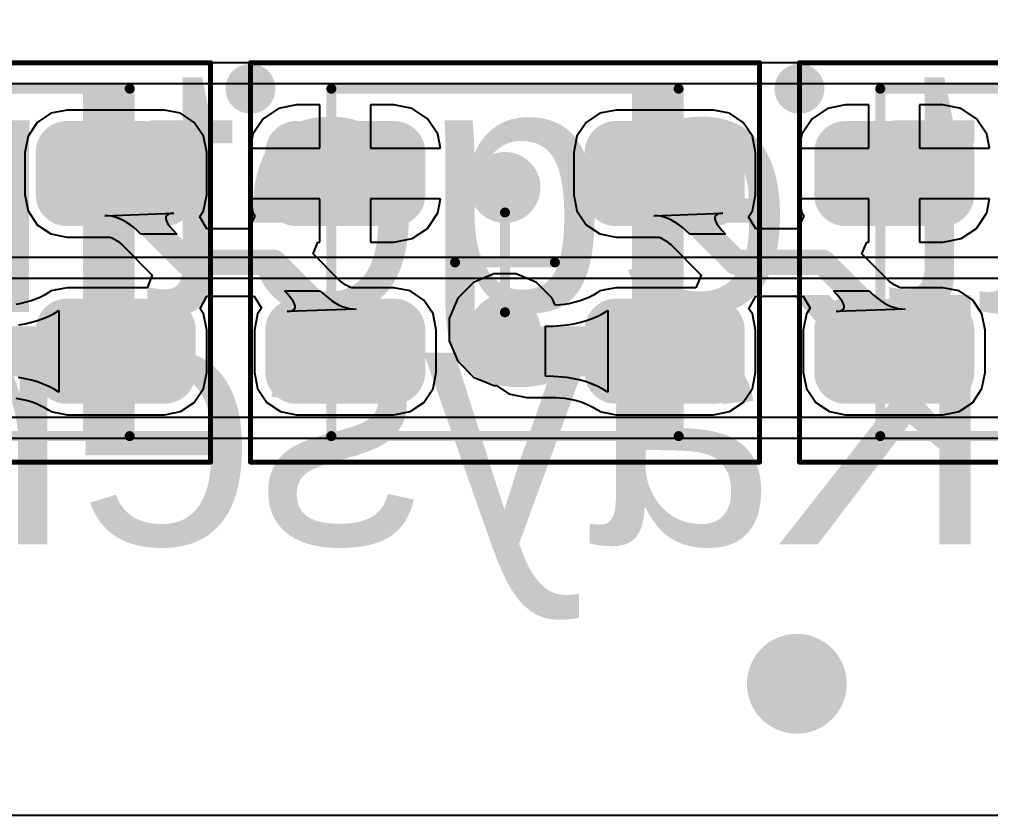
# Model space of a CAD drawing. Header units: millimetres. Extents: x 0 to 168, y 0 to 109.
# Drawn here: x 131.78 to 141.51, y 35.13 to 43.1 of the extents above; entities that cross this region are included whole.
import ezdxf

# ---------------------------------------------------------------- set-up
doc = ezdxf.new("R2010")
doc.units = ezdxf.units.MM
for name, color, linetype in [('BottomLayer', 5, 'Continuous'), ('BottomOverlay', 54, 'Continuous'), ('Mechanical13', 56, 'Continuous'), ('Mechanical15', 56, 'Continuous'), ('MultiLayer', 9, 'Continuous'), ('TopLayer', 1, 'Continuous'), ('TopOverlay', 2, 'Continuous'), ('TopPaste', 8, 'Continuous'), ('TopSolder', 216, 'Continuous'), ('ViaHoleLayer', 16, 'Continuous')]:
    doc.layers.add(name, color=color, linetype=linetype)
doc.styles.add('Comic Sans MS', font='comic.ttf', dxfattribs={"height": 0.2})

# ---------------------------------------------------------------- blocks, each defined once
blk = doc.blocks.new('WS2812B_M____113')
at = {"layer": 'Mechanical13'}
blk.add_hatch(color=56, dxfattribs=at).paths.add_polyline_path([(-1.74, -1.74), (-1.2719, -1.74), (-1.2719, 1.74), (-1.74, 1.74)])
at = {"layer": 'TopLayer'}
h = blk.add_hatch(color=1, dxfattribs=at)
edge = h.paths.add_edge_path()
edge.add_arc((-2.0875, 0.6776), 0.2125, 180, 270)
edge.add_line((-2.0875, 0.4651), (-1.1125, 0.4651))
edge.add_arc((-1.1125, 0.6776), 0.2125, 270, 360)
edge.add_line((-0.9, 0.6776), (-0.9, 1.1026))
edge.add_arc((-1.1125, 1.1026), 0.2125, 0, 90)
edge.add_line((-1.1125, 1.3151), (-2.0875, 1.3151))
edge.add_arc((-2.0875, 1.1026), 0.2125, 90, 180)
edge.add_line((-2.3, 1.1026), (-2.3, 0.6776))
h = blk.add_hatch(color=1, dxfattribs=at)
edge = h.paths.add_edge_path()
edge.add_arc((1.1125, 0.6775), 0.2125, 180, 270)
edge.add_line((1.1125, 0.465), (2.0875, 0.465))
edge.add_arc((2.0875, 0.6775), 0.2125, 270, 360)
edge.add_line((2.3, 0.6775), (2.3, 1.1025))
edge.add_arc((2.0875, 1.1025), 0.2125, 0, 90)
edge.add_line((2.0875, 1.315), (1.1125, 1.315))
edge.add_arc((1.1125, 1.1025), 0.2125, 90, 180)
edge.add_line((0.9, 1.1025), (0.9, 0.6775))
h = blk.add_hatch(color=1, dxfattribs=at)
edge = h.paths.add_edge_path()
edge.add_arc((-2.0875, -1.1025), 0.2125, 180, 270)
edge.add_line((-2.0875, -1.315), (-1.1125, -1.315))
edge.add_arc((-1.1125, -1.1025), 0.2125, 270, 360)
edge.add_line((-0.9, -1.1025), (-0.9, -0.6775))
edge.add_arc((-1.1125, -0.6775), 0.2125, 0, 90)
edge.add_line((-1.1125, -0.465), (-2.0875, -0.465))
edge.add_arc((-2.0875, -0.6775), 0.2125, 90, 180)
edge.add_line((-2.3, -0.6775), (-2.3, -1.1025))
h = blk.add_hatch(color=1, dxfattribs=at)
edge = h.paths.add_edge_path()
edge.add_arc((1.1125, -1.1025), 0.2125, 180, 270)
edge.add_line((1.1125, -1.315), (2.0875, -1.315))
edge.add_arc((2.0875, -1.1025), 0.2125, 270, 360)
edge.add_line((2.3, -1.1025), (2.3, -0.6775))
edge.add_arc((2.0875, -0.6775), 0.2125, 0, 90)
edge.add_line((2.0875, -0.465), (1.1125, -0.465))
edge.add_arc((1.1125, -0.6775), 0.2125, 90, 180)
edge.add_line((0.9, -0.6775), (0.9, -1.1025))
at = {"layer": 'TopPaste'}
h = blk.add_hatch(color=8, dxfattribs=at)
edge = h.paths.add_edge_path()
edge.add_arc((-2.0875, 0.6776), 0.2125, 180, 270)
edge.add_line((-2.0875, 0.4651), (-1.1125, 0.4651))
edge.add_arc((-1.1125, 0.6776), 0.2125, 270, 360)
edge.add_line((-0.9, 0.6776), (-0.9, 1.1026))
edge.add_arc((-1.1125, 1.1026), 0.2125, 0, 90)
edge.add_line((-1.1125, 1.3151), (-2.0875, 1.3151))
edge.add_arc((-2.0875, 1.1026), 0.2125, 90, 180)
edge.add_line((-2.3, 1.1026), (-2.3, 0.6776))
h = blk.add_hatch(color=8, dxfattribs=at)
edge = h.paths.add_edge_path()
edge.add_arc((1.1125, 0.6775), 0.2125, 180, 270)
edge.add_line((1.1125, 0.465), (2.0875, 0.465))
edge.add_arc((2.0875, 0.6775), 0.2125, 270, 360)
edge.add_line((2.3, 0.6775), (2.3, 1.1025))
edge.add_arc((2.0875, 1.1025), 0.2125, 0, 90)
edge.add_line((2.0875, 1.315), (1.1125, 1.315))
edge.add_arc((1.1125, 1.1025), 0.2125, 90, 180)
edge.add_line((0.9, 1.1025), (0.9, 0.6775))
h = blk.add_hatch(color=8, dxfattribs=at)
edge = h.paths.add_edge_path()
edge.add_arc((-2.0875, -1.1025), 0.2125, 180, 270)
edge.add_line((-2.0875, -1.315), (-1.1125, -1.315))
edge.add_arc((-1.1125, -1.1025), 0.2125, 270, 360)
edge.add_line((-0.9, -1.1025), (-0.9, -0.6775))
edge.add_arc((-1.1125, -0.6775), 0.2125, 0, 90)
edge.add_line((-1.1125, -0.465), (-2.0875, -0.465))
edge.add_arc((-2.0875, -0.6775), 0.2125, 90, 180)
edge.add_line((-2.3, -0.6775), (-2.3, -1.1025))
h = blk.add_hatch(color=8, dxfattribs=at)
edge = h.paths.add_edge_path()
edge.add_arc((1.1125, -1.1025), 0.2125, 180, 270)
edge.add_line((1.1125, -1.315), (2.0875, -1.315))
edge.add_arc((2.0875, -1.1025), 0.2125, 270, 360)
edge.add_line((2.3, -1.1025), (2.3, -0.6775))
edge.add_arc((2.0875, -0.6775), 0.2125, 0, 90)
edge.add_line((2.0875, -0.465), (1.1125, -0.465))
edge.add_arc((1.1125, -0.6775), 0.2125, 90, 180)
edge.add_line((0.9, -0.6775), (0.9, -1.1025))
at = {"layer": 'TopSolder'}
h = blk.add_hatch(color=216, dxfattribs=at)
edge = h.paths.add_edge_path()
edge.add_arc((-2.0875, 0.6776), 0.3141, 180, 270)
edge.add_line((-2.0875, 0.3635), (-1.1125, 0.3635))
edge.add_arc((-1.1125, 0.6776), 0.3141, 270, 360)
edge.add_line((-0.7984, 0.6776), (-0.7984, 1.1026))
edge.add_arc((-1.1125, 1.1026), 0.3141, 0, 90)
edge.add_line((-1.1125, 1.4167), (-2.0875, 1.4167))
edge.add_arc((-2.0875, 1.1026), 0.3141, 90, 180)
edge.add_line((-2.4016, 1.1026), (-2.4016, 0.6776))
h = blk.add_hatch(color=216, dxfattribs=at)
edge = h.paths.add_edge_path()
edge.add_arc((1.1125, 0.6775), 0.3141, 180, 270)
edge.add_line((1.1125, 0.3634), (2.0875, 0.3634))
edge.add_arc((2.0875, 0.6775), 0.3141, 270, 360)
edge.add_line((2.4016, 0.6775), (2.4016, 1.1025))
edge.add_arc((2.0875, 1.1025), 0.3141, 0, 90)
edge.add_line((2.0875, 1.4166), (1.1125, 1.4166))
edge.add_arc((1.1125, 1.1025), 0.3141, 90, 180)
edge.add_line((0.7984, 1.1025), (0.7984, 0.6775))
h = blk.add_hatch(color=216, dxfattribs=at)
edge = h.paths.add_edge_path()
edge.add_arc((-2.0875, -1.1025), 0.3141, 180, 270)
edge.add_line((-2.0875, -1.4166), (-1.1125, -1.4166))
edge.add_arc((-1.1125, -1.1025), 0.3141, 270, 360)
edge.add_line((-0.7984, -1.1025), (-0.7984, -0.6775))
edge.add_arc((-1.1125, -0.6775), 0.3141, 0, 90)
edge.add_line((-1.1125, -0.3634), (-2.0875, -0.3634))
edge.add_arc((-2.0875, -0.6775), 0.3141, 90, 180)
edge.add_line((-2.4016, -0.6775), (-2.4016, -1.1025))
h = blk.add_hatch(color=216, dxfattribs=at)
edge = h.paths.add_edge_path()
edge.add_arc((1.1125, -1.1025), 0.3141, 180, 270)
edge.add_line((1.1125, -1.4166), (2.0875, -1.4166))
edge.add_arc((2.0875, -1.1025), 0.3141, 270, 360)
edge.add_line((2.4016, -1.1025), (2.4016, -0.6775))
edge.add_arc((2.0875, -0.6775), 0.3141, 0, 90)
edge.add_line((2.0875, -0.3634), (1.1125, -0.3634))
edge.add_arc((1.1125, -0.6775), 0.3141, 90, 180)
edge.add_line((0.7984, -0.6775), (0.7984, -1.1025))
at = {"layer": 'Mechanical13', "const_width": 0.1}
for points in [[(-1.74, 1.74), (-1.74, -1.74)], [(1.74, 1.74), (-1.74, 1.74)], [(1.74, 1.74), (1.74, -1.74)], [(1.74, -1.74), (-1.74, -1.74)]]:
    blk.add_lwpolyline(points, dxfattribs=at)
at = {"layer": 'Mechanical13', "const_width": 0.05}
for points in [[(-1.765, 1.74, 1), (-1.715, 1.74, 1)], [(-1.765, 1.74, 1), (-1.715, 1.74, 1)], [(1.715, 1.74, 1), (1.765, 1.74, 1)], [(1.715, 1.74, 1), (1.765, 1.74, 1)], [(-1.765, -1.74, 1), (-1.715, -1.74, 1)], [(-1.765, -1.74, 1), (-1.715, -1.74, 1)], [(1.715, -1.74, 1), (1.765, -1.74, 1)], [(1.715, -1.74, 1), (1.765, -1.74, 1)]]:
    blk.add_lwpolyline(points, format="xyb", close=True, dxfattribs=at)
at = {"layer": 'Mechanical15'}
for points, const_width in [([(-2.55, 2), (-2.55, -2)], 0.05), ([(2.55, 2), (-2.55, 2)], 0.05), ([(2.55, 2), (2.55, -2)], 0.05), ([(0, 0.5), (0, -0.5)], 0.1), ([(0.5, 0), (-0.5, 0)], 0.1), ([(2.55, -2), (-2.55, -2)], 0.05)]:
    blk.add_lwpolyline(points, dxfattribs=dict(at, const_width=const_width))
for points, const_width in [([(-2.5625, 2, 1), (-2.5375, 2, 1)], 0.025), ([(-2.5625, 2, 1), (-2.5375, 2, 1)], 0.025), ([(2.5375, 2, 1), (2.5625, 2, 1)], 0.025), ([(2.5375, 2, 1), (2.5625, 2, 1)], 0.025), ([(-0.025, 0.5, 1), (0.025, 0.5, 1)], 0.05), ([(-0.525, 0, 1), (-0.475, 0, 1)], 0.05), ([(0.475, 0, 1), (0.525, 0, 1)], 0.05), ([(-0.025, -0.5, 1), (0.025, -0.5, 1)], 0.05), ([(-2.5625, -2, 1), (-2.5375, -2, 1)], 0.025), ([(-2.5625, -2, 1), (-2.5375, -2, 1)], 0.025), ([(2.5375, -2, 1), (2.5625, -2, 1)], 0.025), ([(2.5375, -2, 1), (2.5625, -2, 1)], 0.025)]:
    blk.add_lwpolyline(points, format="xyb", close=True, dxfattribs=dict(at, const_width=const_width))
at = {"layer": 'TopOverlay'}
for points, const_width in [([(2.675, -1.74, 1), (2.425, -1.74, 1)], 0.25), ([(2.3625, -1.74, 1), (2.4875, -1.74, 1)], 0.125), ([(2.6125, -1.74, 1), (2.7375, -1.74, 1)], 0.125)]:
    blk.add_lwpolyline(points, format="xyb", close=True, dxfattribs=dict(at, const_width=const_width))
blk = doc.blocks.new('WS2812B_M____119')
at = {"layer": 'Mechanical13'}
blk.add_hatch(color=56, dxfattribs=at).paths.add_polyline_path([(-1.74, -1.74), (-1.2719, -1.74), (-1.2719, 1.74), (-1.74, 1.74)])
at = {"layer": 'TopLayer'}
h = blk.add_hatch(color=1, dxfattribs=at)
edge = h.paths.add_edge_path()
edge.add_arc((-2.0875, 0.6776), 0.2125, 180, 270)
edge.add_line((-2.0875, 0.4651), (-1.1125, 0.4651))
edge.add_arc((-1.1125, 0.6776), 0.2125, 270, 360)
edge.add_line((-0.9, 0.6776), (-0.9, 1.1026))
edge.add_arc((-1.1125, 1.1026), 0.2125, 0, 90)
edge.add_line((-1.1125, 1.3151), (-2.0875, 1.3151))
edge.add_arc((-2.0875, 1.1026), 0.2125, 90, 180)
edge.add_line((-2.3, 1.1026), (-2.3, 0.6776))
h = blk.add_hatch(color=1, dxfattribs=at)
edge = h.paths.add_edge_path()
edge.add_arc((1.1125, 0.6775), 0.2125, 180, 270)
edge.add_line((1.1125, 0.465), (2.0875, 0.465))
edge.add_arc((2.0875, 0.6775), 0.2125, 270, 360)
edge.add_line((2.3, 0.6775), (2.3, 1.1025))
edge.add_arc((2.0875, 1.1025), 0.2125, 0, 90)
edge.add_line((2.0875, 1.315), (1.1125, 1.315))
edge.add_arc((1.1125, 1.1025), 0.2125, 90, 180)
edge.add_line((0.9, 1.1025), (0.9, 0.6775))
h = blk.add_hatch(color=1, dxfattribs=at)
edge = h.paths.add_edge_path()
edge.add_arc((-2.0875, -1.1025), 0.2125, 180, 270)
edge.add_line((-2.0875, -1.315), (-1.1125, -1.315))
edge.add_arc((-1.1125, -1.1025), 0.2125, 270, 360)
edge.add_line((-0.9, -1.1025), (-0.9, -0.6775))
edge.add_arc((-1.1125, -0.6775), 0.2125, 0, 90)
edge.add_line((-1.1125, -0.465), (-2.0875, -0.465))
edge.add_arc((-2.0875, -0.6775), 0.2125, 90, 180)
edge.add_line((-2.3, -0.6775), (-2.3, -1.1025))
h = blk.add_hatch(color=1, dxfattribs=at)
edge = h.paths.add_edge_path()
edge.add_arc((1.1125, -1.1025), 0.2125, 180, 270)
edge.add_line((1.1125, -1.315), (2.0875, -1.315))
edge.add_arc((2.0875, -1.1025), 0.2125, 270, 360)
edge.add_line((2.3, -1.1025), (2.3, -0.6775))
edge.add_arc((2.0875, -0.6775), 0.2125, 0, 90)
edge.add_line((2.0875, -0.465), (1.1125, -0.465))
edge.add_arc((1.1125, -0.6775), 0.2125, 90, 180)
edge.add_line((0.9, -0.6775), (0.9, -1.1025))
at = {"layer": 'TopPaste'}
h = blk.add_hatch(color=8, dxfattribs=at)
edge = h.paths.add_edge_path()
edge.add_arc((-2.0875, 0.6776), 0.2125, 180, 270)
edge.add_line((-2.0875, 0.4651), (-1.1125, 0.4651))
edge.add_arc((-1.1125, 0.6776), 0.2125, 270, 360)
edge.add_line((-0.9, 0.6776), (-0.9, 1.1026))
edge.add_arc((-1.1125, 1.1026), 0.2125, 0, 90)
edge.add_line((-1.1125, 1.3151), (-2.0875, 1.3151))
edge.add_arc((-2.0875, 1.1026), 0.2125, 90, 180)
edge.add_line((-2.3, 1.1026), (-2.3, 0.6776))
h = blk.add_hatch(color=8, dxfattribs=at)
edge = h.paths.add_edge_path()
edge.add_arc((1.1125, 0.6775), 0.2125, 180, 270)
edge.add_line((1.1125, 0.465), (2.0875, 0.465))
edge.add_arc((2.0875, 0.6775), 0.2125, 270, 360)
edge.add_line((2.3, 0.6775), (2.3, 1.1025))
edge.add_arc((2.0875, 1.1025), 0.2125, 0, 90)
edge.add_line((2.0875, 1.315), (1.1125, 1.315))
edge.add_arc((1.1125, 1.1025), 0.2125, 90, 180)
edge.add_line((0.9, 1.1025), (0.9, 0.6775))
h = blk.add_hatch(color=8, dxfattribs=at)
edge = h.paths.add_edge_path()
edge.add_arc((-2.0875, -1.1025), 0.2125, 180, 270)
edge.add_line((-2.0875, -1.315), (-1.1125, -1.315))
edge.add_arc((-1.1125, -1.1025), 0.2125, 270, 360)
edge.add_line((-0.9, -1.1025), (-0.9, -0.6775))
edge.add_arc((-1.1125, -0.6775), 0.2125, 0, 90)
edge.add_line((-1.1125, -0.465), (-2.0875, -0.465))
edge.add_arc((-2.0875, -0.6775), 0.2125, 90, 180)
edge.add_line((-2.3, -0.6775), (-2.3, -1.1025))
h = blk.add_hatch(color=8, dxfattribs=at)
edge = h.paths.add_edge_path()
edge.add_arc((1.1125, -1.1025), 0.2125, 180, 270)
edge.add_line((1.1125, -1.315), (2.0875, -1.315))
edge.add_arc((2.0875, -1.1025), 0.2125, 270, 360)
edge.add_line((2.3, -1.1025), (2.3, -0.6775))
edge.add_arc((2.0875, -0.6775), 0.2125, 0, 90)
edge.add_line((2.0875, -0.465), (1.1125, -0.465))
edge.add_arc((1.1125, -0.6775), 0.2125, 90, 180)
edge.add_line((0.9, -0.6775), (0.9, -1.1025))
at = {"layer": 'TopSolder'}
h = blk.add_hatch(color=216, dxfattribs=at)
edge = h.paths.add_edge_path()
edge.add_arc((-2.0875, 0.6776), 0.3141, 180, 270)
edge.add_line((-2.0875, 0.3635), (-1.1125, 0.3635))
edge.add_arc((-1.1125, 0.6776), 0.3141, 270, 360)
edge.add_line((-0.7984, 0.6776), (-0.7984, 1.1026))
edge.add_arc((-1.1125, 1.1026), 0.3141, 0, 90)
edge.add_line((-1.1125, 1.4167), (-2.0875, 1.4167))
edge.add_arc((-2.0875, 1.1026), 0.3141, 90, 180)
edge.add_line((-2.4016, 1.1026), (-2.4016, 0.6776))
h = blk.add_hatch(color=216, dxfattribs=at)
edge = h.paths.add_edge_path()
edge.add_arc((1.1125, 0.6775), 0.3141, 180, 270)
edge.add_line((1.1125, 0.3634), (2.0875, 0.3634))
edge.add_arc((2.0875, 0.6775), 0.3141, 270, 360)
edge.add_line((2.4016, 0.6775), (2.4016, 1.1025))
edge.add_arc((2.0875, 1.1025), 0.3141, 0, 90)
edge.add_line((2.0875, 1.4166), (1.1125, 1.4166))
edge.add_arc((1.1125, 1.1025), 0.3141, 90, 180)
edge.add_line((0.7984, 1.1025), (0.7984, 0.6775))
h = blk.add_hatch(color=216, dxfattribs=at)
edge = h.paths.add_edge_path()
edge.add_arc((-2.0875, -1.1025), 0.3141, 180, 270)
edge.add_line((-2.0875, -1.4166), (-1.1125, -1.4166))
edge.add_arc((-1.1125, -1.1025), 0.3141, 270, 360)
edge.add_line((-0.7984, -1.1025), (-0.7984, -0.6775))
edge.add_arc((-1.1125, -0.6775), 0.3141, 0, 90)
edge.add_line((-1.1125, -0.3634), (-2.0875, -0.3634))
edge.add_arc((-2.0875, -0.6775), 0.3141, 90, 180)
edge.add_line((-2.4016, -0.6775), (-2.4016, -1.1025))
h = blk.add_hatch(color=216, dxfattribs=at)
edge = h.paths.add_edge_path()
edge.add_arc((1.1125, -1.1025), 0.3141, 180, 270)
edge.add_line((1.1125, -1.4166), (2.0875, -1.4166))
edge.add_arc((2.0875, -1.1025), 0.3141, 270, 360)
edge.add_line((2.4016, -1.1025), (2.4016, -0.6775))
edge.add_arc((2.0875, -0.6775), 0.3141, 0, 90)
edge.add_line((2.0875, -0.3634), (1.1125, -0.3634))
edge.add_arc((1.1125, -0.6775), 0.3141, 90, 180)
edge.add_line((0.7984, -0.6775), (0.7984, -1.1025))
at = {"layer": 'Mechanical13', "const_width": 0.1}
for points in [[(-1.74, 1.74), (-1.74, -1.74)], [(1.74, 1.74), (-1.74, 1.74)], [(1.74, 1.74), (1.74, -1.74)], [(1.74, -1.74), (-1.74, -1.74)]]:
    blk.add_lwpolyline(points, dxfattribs=at)
at = {"layer": 'Mechanical13', "const_width": 0.05}
for points in [[(-1.765, 1.74, 1), (-1.715, 1.74, 1)], [(-1.765, 1.74, 1), (-1.715, 1.74, 1)], [(1.715, 1.74, 1), (1.765, 1.74, 1)], [(1.715, 1.74, 1), (1.765, 1.74, 1)], [(-1.765, -1.74, 1), (-1.715, -1.74, 1)], [(-1.765, -1.74, 1), (-1.715, -1.74, 1)], [(1.715, -1.74, 1), (1.765, -1.74, 1)], [(1.715, -1.74, 1), (1.765, -1.74, 1)]]:
    blk.add_lwpolyline(points, format="xyb", close=True, dxfattribs=at)
at = {"layer": 'Mechanical15'}
for points, const_width in [([(-2.55, 2), (-2.55, -2)], 0.05), ([(2.55, 2), (-2.55, 2)], 0.05), ([(2.55, 2), (2.55, -2)], 0.05), ([(0, 0.5), (0, -0.5)], 0.1), ([(0.5, 0), (-0.5, 0)], 0.1), ([(2.55, -2), (-2.55, -2)], 0.05)]:
    blk.add_lwpolyline(points, dxfattribs=dict(at, const_width=const_width))
for points, const_width in [([(-2.5625, 2, 1), (-2.5375, 2, 1)], 0.025), ([(-2.5625, 2, 1), (-2.5375, 2, 1)], 0.025), ([(2.5375, 2, 1), (2.5625, 2, 1)], 0.025), ([(2.5375, 2, 1), (2.5625, 2, 1)], 0.025), ([(-0.025, 0.5, 1), (0.025, 0.5, 1)], 0.05), ([(-0.525, 0, 1), (-0.475, 0, 1)], 0.05), ([(0.475, 0, 1), (0.525, 0, 1)], 0.05), ([(-0.025, -0.5, 1), (0.025, -0.5, 1)], 0.05), ([(-2.5625, -2, 1), (-2.5375, -2, 1)], 0.025), ([(-2.5625, -2, 1), (-2.5375, -2, 1)], 0.025), ([(2.5375, -2, 1), (2.5625, -2, 1)], 0.025), ([(2.5375, -2, 1), (2.5625, -2, 1)], 0.025)]:
    blk.add_lwpolyline(points, format="xyb", close=True, dxfattribs=dict(at, const_width=const_width))
at = {"layer": 'TopOverlay'}
for points, const_width in [([(2.675, -1.74, 1), (2.425, -1.74, 1)], 0.25), ([(2.3625, -1.74, 1), (2.4875, -1.74, 1)], 0.125), ([(2.6125, -1.74, 1), (2.7375, -1.74, 1)], 0.125)]:
    blk.add_lwpolyline(points, format="xyb", close=True, dxfattribs=dict(at, const_width=const_width))
blk = doc.blocks.new('WS2812B_M____125')
at = {"layer": 'Mechanical13'}
blk.add_hatch(color=56, dxfattribs=at).paths.add_polyline_path([(-1.74, -1.74), (-1.2719, -1.74), (-1.2719, 1.74), (-1.74, 1.74)])
at = {"layer": 'TopLayer'}
h = blk.add_hatch(color=1, dxfattribs=at)
edge = h.paths.add_edge_path()
edge.add_arc((-2.0875, 0.6776), 0.2125, 180, 270)
edge.add_line((-2.0875, 0.4651), (-1.1125, 0.4651))
edge.add_arc((-1.1125, 0.6776), 0.2125, 270, 360)
edge.add_line((-0.9, 0.6776), (-0.9, 1.1026))
edge.add_arc((-1.1125, 1.1026), 0.2125, 0, 90)
edge.add_line((-1.1125, 1.3151), (-2.0875, 1.3151))
edge.add_arc((-2.0875, 1.1026), 0.2125, 90, 180)
edge.add_line((-2.3, 1.1026), (-2.3, 0.6776))
h = blk.add_hatch(color=1, dxfattribs=at)
edge = h.paths.add_edge_path()
edge.add_arc((1.1125, 0.6775), 0.2125, 180, 270)
edge.add_line((1.1125, 0.465), (2.0875, 0.465))
edge.add_arc((2.0875, 0.6775), 0.2125, 270, 360)
edge.add_line((2.3, 0.6775), (2.3, 1.1025))
edge.add_arc((2.0875, 1.1025), 0.2125, 0, 90)
edge.add_line((2.0875, 1.315), (1.1125, 1.315))
edge.add_arc((1.1125, 1.1025), 0.2125, 90, 180)
edge.add_line((0.9, 1.1025), (0.9, 0.6775))
h = blk.add_hatch(color=1, dxfattribs=at)
edge = h.paths.add_edge_path()
edge.add_arc((-2.0875, -1.1025), 0.2125, 180, 270)
edge.add_line((-2.0875, -1.315), (-1.1125, -1.315))
edge.add_arc((-1.1125, -1.1025), 0.2125, 270, 360)
edge.add_line((-0.9, -1.1025), (-0.9, -0.6775))
edge.add_arc((-1.1125, -0.6775), 0.2125, 0, 90)
edge.add_line((-1.1125, -0.465), (-2.0875, -0.465))
edge.add_arc((-2.0875, -0.6775), 0.2125, 90, 180)
edge.add_line((-2.3, -0.6775), (-2.3, -1.1025))
h = blk.add_hatch(color=1, dxfattribs=at)
edge = h.paths.add_edge_path()
edge.add_arc((1.1125, -1.1025), 0.2125, 180, 270)
edge.add_line((1.1125, -1.315), (2.0875, -1.315))
edge.add_arc((2.0875, -1.1025), 0.2125, 270, 360)
edge.add_line((2.3, -1.1025), (2.3, -0.6775))
edge.add_arc((2.0875, -0.6775), 0.2125, 0, 90)
edge.add_line((2.0875, -0.465), (1.1125, -0.465))
edge.add_arc((1.1125, -0.6775), 0.2125, 90, 180)
edge.add_line((0.9, -0.6775), (0.9, -1.1025))
at = {"layer": 'TopPaste'}
h = blk.add_hatch(color=8, dxfattribs=at)
edge = h.paths.add_edge_path()
edge.add_arc((-2.0875, 0.6776), 0.2125, 180, 270)
edge.add_line((-2.0875, 0.4651), (-1.1125, 0.4651))
edge.add_arc((-1.1125, 0.6776), 0.2125, 270, 360)
edge.add_line((-0.9, 0.6776), (-0.9, 1.1026))
edge.add_arc((-1.1125, 1.1026), 0.2125, 0, 90)
edge.add_line((-1.1125, 1.3151), (-2.0875, 1.3151))
edge.add_arc((-2.0875, 1.1026), 0.2125, 90, 180)
edge.add_line((-2.3, 1.1026), (-2.3, 0.6776))
h = blk.add_hatch(color=8, dxfattribs=at)
edge = h.paths.add_edge_path()
edge.add_arc((1.1125, 0.6775), 0.2125, 180, 270)
edge.add_line((1.1125, 0.465), (2.0875, 0.465))
edge.add_arc((2.0875, 0.6775), 0.2125, 270, 360)
edge.add_line((2.3, 0.6775), (2.3, 1.1025))
edge.add_arc((2.0875, 1.1025), 0.2125, 0, 90)
edge.add_line((2.0875, 1.315), (1.1125, 1.315))
edge.add_arc((1.1125, 1.1025), 0.2125, 90, 180)
edge.add_line((0.9, 1.1025), (0.9, 0.6775))
h = blk.add_hatch(color=8, dxfattribs=at)
edge = h.paths.add_edge_path()
edge.add_arc((-2.0875, -1.1025), 0.2125, 180, 270)
edge.add_line((-2.0875, -1.315), (-1.1125, -1.315))
edge.add_arc((-1.1125, -1.1025), 0.2125, 270, 360)
edge.add_line((-0.9, -1.1025), (-0.9, -0.6775))
edge.add_arc((-1.1125, -0.6775), 0.2125, 0, 90)
edge.add_line((-1.1125, -0.465), (-2.0875, -0.465))
edge.add_arc((-2.0875, -0.6775), 0.2125, 90, 180)
edge.add_line((-2.3, -0.6775), (-2.3, -1.1025))
h = blk.add_hatch(color=8, dxfattribs=at)
edge = h.paths.add_edge_path()
edge.add_arc((1.1125, -1.1025), 0.2125, 180, 270)
edge.add_line((1.1125, -1.315), (2.0875, -1.315))
edge.add_arc((2.0875, -1.1025), 0.2125, 270, 360)
edge.add_line((2.3, -1.1025), (2.3, -0.6775))
edge.add_arc((2.0875, -0.6775), 0.2125, 0, 90)
edge.add_line((2.0875, -0.465), (1.1125, -0.465))
edge.add_arc((1.1125, -0.6775), 0.2125, 90, 180)
edge.add_line((0.9, -0.6775), (0.9, -1.1025))
at = {"layer": 'TopSolder'}
h = blk.add_hatch(color=216, dxfattribs=at)
edge = h.paths.add_edge_path()
edge.add_arc((-2.0875, 0.6776), 0.3141, 180, 270)
edge.add_line((-2.0875, 0.3635), (-1.1125, 0.3635))
edge.add_arc((-1.1125, 0.6776), 0.3141, 270, 360)
edge.add_line((-0.7984, 0.6776), (-0.7984, 1.1026))
edge.add_arc((-1.1125, 1.1026), 0.3141, 0, 90)
edge.add_line((-1.1125, 1.4167), (-2.0875, 1.4167))
edge.add_arc((-2.0875, 1.1026), 0.3141, 90, 180)
edge.add_line((-2.4016, 1.1026), (-2.4016, 0.6776))
h = blk.add_hatch(color=216, dxfattribs=at)
edge = h.paths.add_edge_path()
edge.add_arc((1.1125, 0.6775), 0.3141, 180, 270)
edge.add_line((1.1125, 0.3634), (2.0875, 0.3634))
edge.add_arc((2.0875, 0.6775), 0.3141, 270, 360)
edge.add_line((2.4016, 0.6775), (2.4016, 1.1025))
edge.add_arc((2.0875, 1.1025), 0.3141, 0, 90)
edge.add_line((2.0875, 1.4166), (1.1125, 1.4166))
edge.add_arc((1.1125, 1.1025), 0.3141, 90, 180)
edge.add_line((0.7984, 1.1025), (0.7984, 0.6775))
h = blk.add_hatch(color=216, dxfattribs=at)
edge = h.paths.add_edge_path()
edge.add_arc((-2.0875, -1.1025), 0.3141, 180, 270)
edge.add_line((-2.0875, -1.4166), (-1.1125, -1.4166))
edge.add_arc((-1.1125, -1.1025), 0.3141, 270, 360)
edge.add_line((-0.7984, -1.1025), (-0.7984, -0.6775))
edge.add_arc((-1.1125, -0.6775), 0.3141, 0, 90)
edge.add_line((-1.1125, -0.3634), (-2.0875, -0.3634))
edge.add_arc((-2.0875, -0.6775), 0.3141, 90, 180)
edge.add_line((-2.4016, -0.6775), (-2.4016, -1.1025))
h = blk.add_hatch(color=216, dxfattribs=at)
edge = h.paths.add_edge_path()
edge.add_arc((1.1125, -1.1025), 0.3141, 180, 270)
edge.add_line((1.1125, -1.4166), (2.0875, -1.4166))
edge.add_arc((2.0875, -1.1025), 0.3141, 270, 360)
edge.add_line((2.4016, -1.1025), (2.4016, -0.6775))
edge.add_arc((2.0875, -0.6775), 0.3141, 0, 90)
edge.add_line((2.0875, -0.3634), (1.1125, -0.3634))
edge.add_arc((1.1125, -0.6775), 0.3141, 90, 180)
edge.add_line((0.7984, -0.6775), (0.7984, -1.1025))
at = {"layer": 'Mechanical13', "const_width": 0.1}
for points in [[(-1.74, 1.74), (-1.74, -1.74)], [(1.74, 1.74), (-1.74, 1.74)], [(1.74, 1.74), (1.74, -1.74)], [(1.74, -1.74), (-1.74, -1.74)]]:
    blk.add_lwpolyline(points, dxfattribs=at)
at = {"layer": 'Mechanical13', "const_width": 0.05}
for points in [[(-1.765, 1.74, 1), (-1.715, 1.74, 1)], [(-1.765, 1.74, 1), (-1.715, 1.74, 1)], [(1.715, 1.74, 1), (1.765, 1.74, 1)], [(1.715, 1.74, 1), (1.765, 1.74, 1)], [(-1.765, -1.74, 1), (-1.715, -1.74, 1)], [(-1.765, -1.74, 1), (-1.715, -1.74, 1)], [(1.715, -1.74, 1), (1.765, -1.74, 1)], [(1.715, -1.74, 1), (1.765, -1.74, 1)]]:
    blk.add_lwpolyline(points, format="xyb", close=True, dxfattribs=at)
at = {"layer": 'Mechanical15'}
for points, const_width in [([(-2.55, 2), (-2.55, -2)], 0.05), ([(2.55, 2), (-2.55, 2)], 0.05), ([(2.55, 2), (2.55, -2)], 0.05), ([(0, 0.5), (0, -0.5)], 0.1), ([(0.5, 0), (-0.5, 0)], 0.1), ([(2.55, -2), (-2.55, -2)], 0.05)]:
    blk.add_lwpolyline(points, dxfattribs=dict(at, const_width=const_width))
for points, const_width in [([(-2.5625, 2, 1), (-2.5375, 2, 1)], 0.025), ([(-2.5625, 2, 1), (-2.5375, 2, 1)], 0.025), ([(2.5375, 2, 1), (2.5625, 2, 1)], 0.025), ([(2.5375, 2, 1), (2.5625, 2, 1)], 0.025), ([(-0.025, 0.5, 1), (0.025, 0.5, 1)], 0.05), ([(-0.525, 0, 1), (-0.475, 0, 1)], 0.05), ([(0.475, 0, 1), (0.525, 0, 1)], 0.05), ([(-0.025, -0.5, 1), (0.025, -0.5, 1)], 0.05), ([(-2.5625, -2, 1), (-2.5375, -2, 1)], 0.025), ([(-2.5625, -2, 1), (-2.5375, -2, 1)], 0.025), ([(2.5375, -2, 1), (2.5625, -2, 1)], 0.025), ([(2.5375, -2, 1), (2.5625, -2, 1)], 0.025)]:
    blk.add_lwpolyline(points, format="xyb", close=True, dxfattribs=dict(at, const_width=const_width))
at = {"layer": 'TopOverlay'}
for points, const_width in [([(2.675, -1.74, 1), (2.425, -1.74, 1)], 0.25), ([(2.3625, -1.74, 1), (2.4875, -1.74, 1)], 0.125), ([(2.6125, -1.74, 1), (2.7375, -1.74, 1)], 0.125)]:
    blk.add_lwpolyline(points, format="xyb", close=True, dxfattribs=dict(at, const_width=const_width))

msp = doc.modelspace()

# ---------------------------------------------------------------- hatches: boundary and pattern name
at = {"layer": 'BottomLayer'}
h = msp.add_hatch(color=5, dxfattribs=at)
edge = h.paths.add_edge_path()
edge.add_arc((136.649, 41.42), 0.3556, 0, 360)
h = msp.add_hatch(color=5, dxfattribs=at)
edge = h.paths.add_edge_path()
edge.add_arc((136.649, 39.9958), 0.3556, 0, 360)
h = msp.add_hatch(color=5, dxfattribs=at)
edge = h.paths.add_edge_path()
edge.add_arc((139.573, 36.449), 0.5, 0, 360)
at = {"layer": 'TopLayer'}
h = msp.add_hatch(color=1, dxfattribs=at)
edge = h.paths.add_edge_path()
edge.add_arc((136.649, 41.42), 0.3556, 0, 360)
h = msp.add_hatch(color=1, dxfattribs=at)
edge = h.paths.add_edge_path()
edge.add_arc((136.649, 39.9958), 0.3556, 0, 360)
h = msp.add_hatch(color=1, dxfattribs=at)
edge = h.paths.add_edge_path()
edge.add_arc((139.573, 36.449), 0.5, 0, 360)
at = {"layer": 'ViaHoleLayer'}
h = msp.add_hatch(color=16, dxfattribs=at)
edge = h.paths.add_edge_path()
edge.add_arc((136.649, 41.42), 0.2, 0, 360)
h = msp.add_hatch(color=16, dxfattribs=at)
edge = h.paths.add_edge_path()
edge.add_arc((136.649, 39.9958), 0.2, 0, 360)
h = msp.add_hatch(color=16, dxfattribs=at)
edge = h.paths.add_edge_path()
edge.add_arc((139.573, 36.449), 0.25, 0, 360)

# ---------------------------------------------------------------- linework, layer by layer
at = {"layer": 'BottomLayer'}
for p, q in [((114.8108, 42.4628), (146.4585, 42.4628)), ((149.225, 40.7202), (113.7523, 40.7202)), ((112.776, 40.513), (149.225, 40.513)), ((149.225, 39.116), (112.776, 39.116)), ((112.776, 38.9088), (149.225, 38.9088)), ((152.131, 35.1289), (109.671, 35.1289))]:
    msp.add_line(p, q, dxfattribs=at)
at = {"layer": 'MultiLayer'}
msp.add_line((146.3846, 42.67), (114.8846, 42.67), dxfattribs=at)
at = {"layer": 'TopLayer'}
for p, q in [((114.8108, 42.4628), (146.4585, 42.4628)), ((134.5615, 42.2481), (134.3795, 42.2119)), ((134.795, 42.2481), (134.5615, 42.2481)), ((134.795, 41.814), (134.795, 42.2481)), ((135.5365, 42.2481), (135.303, 42.2481)), ((135.303, 42.2481), (135.303, 41.814)), ((135.7186, 42.2119), (135.5365, 42.2481)), ((140.0615, 42.2481), (139.8795, 42.2119)), ((140.295, 42.2481), (140.0615, 42.2481)), ((140.295, 41.814), (140.295, 42.2481)), ((141.0365, 42.2481), (140.803, 42.2481)), ((140.803, 42.2481), (140.803, 41.814)), ((141.2186, 42.2119), (141.0365, 42.2481)), ((132.0993, 42.1641), (131.9618, 42.0722)), ((132.2615, 42.1963), (132.0993, 42.1641)), ((133.2365, 42.1963), (132.2615, 42.1963)), ((133.3987, 42.1641), (133.2365, 42.1963)), ((133.5362, 42.0722), (133.3987, 42.1641)), ((134.3795, 42.2119), (134.2252, 42.1088)), ((135.8729, 42.1088), (135.7186, 42.2119)), ((137.5993, 42.1641), (137.4618, 42.0722)), ((137.7615, 42.1963), (137.5993, 42.1641)), ((138.7365, 42.1963), (137.7615, 42.1963)), ((138.8987, 42.1641), (138.7365, 42.1963)), ((139.0362, 42.0722), (138.8987, 42.1641)), ((139.8795, 42.2119), (139.7252, 42.1088)), ((141.3729, 42.1088), (141.2186, 42.2119)), ((131.9618, 42.0722), (131.87, 41.9347)), ((133.6281, 41.9347), (133.5362, 42.0722)), ((134.2252, 42.1088), (134.1221, 41.9545)), ((135.976, 41.9545), (135.8729, 42.1088)), ((137.4618, 42.0722), (137.37, 41.9347)), ((139.1281, 41.9347), (139.0362, 42.0722)), ((139.7252, 42.1088), (139.6221, 41.9545)), ((141.476, 41.9545), (141.3729, 42.1088)), ((134.1221, 41.9545), (134.0942, 41.814)), ((136.0039, 41.814), (135.976, 41.9545)), ((139.6221, 41.9545), (139.5942, 41.814)), ((141.5039, 41.814), (141.476, 41.9545)), ((131.87, 41.9347), (131.8377, 41.7725)), ((133.6604, 41.7725), (133.6281, 41.9347)), ((137.37, 41.9347), (137.3377, 41.7725)), ((139.1604, 41.7725), (139.1281, 41.9347)), ((131.8377, 41.7725), (131.8377, 41.3475)), ((133.6604, 41.3475), (133.6604, 41.7725)), ((134.0942, 41.814), (134.795, 41.814)), ((135.303, 41.814), (136.0039, 41.814)), ((137.3377, 41.7725), (137.3377, 41.3475)), ((139.1604, 41.3475), (139.1604, 41.7725)), ((139.5942, 41.814), (140.295, 41.814)), ((140.803, 41.814), (141.5039, 41.814)), ((131.8377, 41.3475), (131.87, 41.1853)), ((133.6281, 41.1853), (133.6604, 41.3475)), ((134.795, 41.306), (134.0942, 41.306)), ((134.0942, 41.306), (134.1221, 41.1655)), ((134.795, 40.8719), (134.795, 41.306)), ((136.0039, 41.306), (135.303, 41.306)), ((135.303, 41.306), (135.303, 40.8719)), ((135.976, 41.1655), (136.0039, 41.306)), ((137.3377, 41.3475), (137.37, 41.1853)), ((139.1281, 41.1853), (139.1604, 41.3475)), ((140.295, 41.306), (139.5942, 41.306)), ((139.5942, 41.306), (139.6221, 41.1655)), ((140.295, 40.8719), (140.295, 41.306)), ((141.5039, 41.306), (140.803, 41.306)), ((140.803, 41.306), (140.803, 40.8719)), ((141.476, 41.1655), (141.5039, 41.306)), ((131.87, 41.1853), (131.9618, 41.0478)), ((132.6409, 41.137), (133.3314, 41.1627)), ((133.3314, 41.1627), (133.3004, 41.1594)), ((133.5898, 41.128), (133.6281, 41.1853)), ((134.1221, 41.1655), (134.1434, 41.1337)), ((135.8729, 41.0112), (135.976, 41.1655)), ((137.37, 41.1853), (137.4618, 41.0478)), ((138.1409, 41.137), (138.8314, 41.1627)), ((138.8314, 41.1627), (138.8004, 41.1594)), ((139.0898, 41.128), (139.1281, 41.1853)), ((139.6221, 41.1655), (139.6434, 41.1337)), ((141.3729, 41.0112), (141.476, 41.1655)), ((132.6751, 41.1363), (132.6409, 41.137)), ((132.7097, 41.1317), (132.6751, 41.1363)), ((132.7447, 41.1232), (132.7097, 41.1317)), ((132.7801, 41.1108), (132.7447, 41.1232)), ((132.8158, 41.0945), (132.7801, 41.1108)), ((132.8519, 41.0743), (132.8158, 41.0945)), ((132.8884, 41.0501), (132.8519, 41.0743)), ((133.2524, 41.1262), (133.2514, 41.1073)), ((133.2514, 41.1073), (133.258, 41.0846)), ((133.2609, 41.1412), (133.2524, 41.1262)), ((133.258, 41.0846), (133.272, 41.0579)), ((133.2769, 41.1523), (133.2609, 41.1412)), ((133.3004, 41.1594), (133.2769, 41.1523)), ((133.6615, 41.0067), (133.5898, 41.128)), ((134.1434, 41.1337), (134.0755, 41.0067)), ((138.1751, 41.1363), (138.1409, 41.137)), ((138.2097, 41.1317), (138.1751, 41.1363)), ((138.2447, 41.1232), (138.2097, 41.1317)), ((138.2801, 41.1108), (138.2447, 41.1232)), ((138.3158, 41.0945), (138.2801, 41.1108)), ((138.3519, 41.0743), (138.3158, 41.0945)), ((138.3884, 41.0501), (138.3519, 41.0743)), ((138.7524, 41.1262), (138.7514, 41.1073)), ((138.7514, 41.1073), (138.758, 41.0846)), ((138.7609, 41.1412), (138.7524, 41.1262)), ((138.758, 41.0846), (138.772, 41.0579)), ((138.7769, 41.1523), (138.7609, 41.1412)), ((138.8004, 41.1594), (138.7769, 41.1523)), ((139.1615, 41.0067), (139.0898, 41.128)), ((139.6434, 41.1337), (139.5755, 41.0067)), ((131.9618, 41.0478), (132.0993, 40.9559)), ((132.9253, 41.0221), (132.8884, 41.0501)), ((132.9625, 40.9902), (132.9253, 41.0221)), ((133.0001, 40.9543), (132.9625, 40.9902)), ((133.272, 41.0579), (133.2936, 41.0273)), ((133.2936, 41.0273), (133.3227, 40.9927)), ((133.3227, 40.9927), (133.3593, 40.9543)), ((134.0755, 41.0067), (133.6615, 41.0067)), ((135.7186, 40.9081), (135.8729, 41.0112)), ((137.4618, 41.0478), (137.5993, 40.9559)), ((138.4253, 41.0221), (138.3884, 41.0501)), ((138.4625, 40.9902), (138.4253, 41.0221)), ((138.5001, 40.9543), (138.4625, 40.9902)), ((138.772, 41.0579), (138.7936, 41.0273)), ((138.7936, 41.0273), (138.8227, 40.9927)), ((138.8227, 40.9927), (138.8593, 40.9543)), ((139.5755, 41.0067), (139.1615, 41.0067)), ((141.2186, 40.9081), (141.3729, 41.0112)), ((132.0993, 40.9559), (132.2615, 40.9236)), ((132.2615, 40.9236), (132.6877, 40.9236)), ((132.6877, 40.9236), (132.7026, 40.9184)), ((132.7026, 40.9184), (132.722, 40.9096)), ((132.722, 40.9096), (132.744, 40.8972)), ((132.744, 40.8972), (132.7684, 40.8811)), ((132.7684, 40.8811), (132.795, 40.8609)), ((133.3593, 40.9543), (133.0001, 40.9543)), ((134.7256, 40.7545), (134.7742, 40.8719)), ((134.7742, 40.8719), (134.795, 40.8719)), ((135.303, 40.8719), (135.5365, 40.8719)), ((135.5365, 40.8719), (135.7186, 40.9081)), ((137.5993, 40.9559), (137.7615, 40.9236)), ((137.7615, 40.9236), (138.1877, 40.9236)), ((138.1877, 40.9236), (138.2026, 40.9184)), ((138.2026, 40.9184), (138.222, 40.9096)), ((138.222, 40.9096), (138.244, 40.8972)), ((138.244, 40.8972), (138.2684, 40.8811)), ((138.2684, 40.8811), (138.295, 40.8609)), ((138.8593, 40.9543), (138.5001, 40.9543)), ((140.2256, 40.7545), (140.2742, 40.8719)), ((140.2742, 40.8719), (140.295, 40.8719)), ((140.803, 40.8719), (141.0365, 40.8719)), ((141.0365, 40.8719), (141.2186, 40.9081)), ((132.795, 40.8609), (132.8092, 40.8487)), ((132.8092, 40.8487), (133.1147, 40.5433)), ((138.295, 40.8609), (138.3092, 40.8487)), ((138.3092, 40.8487), (138.6147, 40.5433)), ((134.9888, 40.4913), (134.7256, 40.7545)), ((140.4888, 40.4913), (140.2256, 40.7545)), ((133.1147, 40.5433), (133.0621, 40.4163)), ((135.0031, 40.4791), (134.9888, 40.4913)), ((135.0297, 40.4589), (135.0031, 40.4791)), ((136.5379, 40.5546), (136.3325, 40.4695)), ((136.7602, 40.5546), (136.5379, 40.5546)), ((136.9656, 40.4695), (136.7602, 40.5546)), ((138.6147, 40.5433), (138.5621, 40.4163)), ((140.5031, 40.4791), (140.4888, 40.4913)), ((140.5297, 40.4589), (140.5031, 40.4791)), ((132.0993, 40.384), (132.0744, 40.3673)), ((132.1423, 40.3925), (132.0993, 40.384)), ((132.1469, 40.3943), (132.1423, 40.3925)), ((132.1504, 40.3941), (132.1469, 40.3943)), ((132.2615, 40.4163), (132.1504, 40.3941)), ((133.0621, 40.4163), (132.2615, 40.4163)), ((134.4388, 40.3857), (134.798, 40.3857)), ((134.4754, 40.3472), (134.4388, 40.3857)), ((134.798, 40.3857), (134.8356, 40.3498)), ((135.0541, 40.4427), (135.0297, 40.4589)), ((135.0761, 40.4304), (135.0541, 40.4427)), ((135.0955, 40.4216), (135.0761, 40.4304)), ((135.1104, 40.4163), (135.0955, 40.4216)), ((135.5365, 40.4163), (135.1104, 40.4163)), ((135.6987, 40.3841), (135.5365, 40.4163)), ((135.8362, 40.2922), (135.6987, 40.3841)), ((136.3325, 40.4695), (136.1753, 40.3123)), ((137.1228, 40.3123), (136.9656, 40.4695)), ((137.5993, 40.384), (137.5744, 40.3673)), ((137.6423, 40.3925), (137.5993, 40.384)), ((137.6469, 40.3943), (137.6423, 40.3925)), ((137.6504, 40.3941), (137.6469, 40.3943)), ((137.7615, 40.4163), (137.6504, 40.3941)), ((138.5621, 40.4163), (137.7615, 40.4163)), ((139.9388, 40.3857), (140.298, 40.3857)), ((139.9754, 40.3472), (139.9388, 40.3857)), ((140.298, 40.3857), (140.3356, 40.3498)), ((140.5541, 40.4428), (140.5297, 40.4589)), ((140.5761, 40.4304), (140.5541, 40.4428)), ((140.5955, 40.4216), (140.5761, 40.4304)), ((140.6104, 40.4163), (140.5955, 40.4216)), ((141.0365, 40.4163), (140.6104, 40.4163)), ((141.1987, 40.3841), (141.0365, 40.4163)), ((141.3362, 40.2922), (141.1987, 40.3841)), ((131.9015, 40.2847), (131.8526, 40.2706)), ((131.9469, 40.301), (131.9015, 40.2847)), ((131.9891, 40.3193), (131.9469, 40.301)), ((132.0283, 40.3397), (131.9891, 40.3193)), ((132.0712, 40.3661), (132.0283, 40.3397)), ((132.0744, 40.3673), (132.0712, 40.3661)), ((133.5936, 40.2063), (133.6614, 40.3333)), ((133.6614, 40.3333), (134.1366, 40.3333)), ((134.1366, 40.3333), (134.2082, 40.212)), ((134.5045, 40.3127), (134.4754, 40.3472)), ((134.5261, 40.2821), (134.5045, 40.3127)), ((134.8356, 40.3498), (134.8728, 40.3179)), ((134.8728, 40.3179), (134.9097, 40.2898)), ((134.9097, 40.2898), (134.9462, 40.2657)), ((135.9281, 40.1547), (135.8362, 40.2922)), ((136.1753, 40.3123), (136.0902, 40.1069)), ((137.1519, 40.242), (137.1228, 40.3123)), ((137.4015, 40.2847), (137.3526, 40.2706)), ((137.4469, 40.301), (137.4015, 40.2847)), ((137.4891, 40.3193), (137.4469, 40.301)), ((137.5283, 40.3397), (137.4891, 40.3193)), ((137.5712, 40.3661), (137.5283, 40.3397)), ((137.5744, 40.3673), (137.5712, 40.3661)), ((139.0936, 40.2063), (139.1614, 40.3333)), ((139.1614, 40.3333), (139.6366, 40.3333)), ((139.6366, 40.3333), (139.7082, 40.212)), ((140.0045, 40.3127), (139.9754, 40.3472)), ((140.0261, 40.2821), (140.0045, 40.3127)), ((140.3356, 40.3498), (140.3728, 40.3179)), ((140.3728, 40.3179), (140.4097, 40.2898)), ((140.4097, 40.2898), (140.4462, 40.2657)), ((141.4281, 40.1547), (141.3362, 40.2922)), ((131.8004, 40.2589), (131.747, 40.2499)), ((131.8526, 40.2706), (131.8004, 40.2589)), ((132.1305, 40.1593), (132.1798, 40.1897)), ((132.1798, 40.1897), (132.1798, 39.3701)), ((133.6281, 40.1546), (133.5936, 40.2063)), ((134.2082, 40.212), (134.17, 40.1547)), ((135.1572, 40.203), (134.4667, 40.1773)), ((134.4977, 40.1806), (134.5212, 40.1877)), ((134.5212, 40.1877), (134.5372, 40.1988)), ((134.5401, 40.2554), (134.5261, 40.2821)), ((134.5372, 40.1988), (134.5457, 40.2138)), ((134.5467, 40.2326), (134.5401, 40.2554)), ((134.5457, 40.2138), (134.5467, 40.2326)), ((134.9462, 40.2657), (134.9823, 40.2455)), ((134.9823, 40.2455), (135.018, 40.2292)), ((135.018, 40.2292), (135.0534, 40.2168)), ((135.0534, 40.2168), (135.0884, 40.2083)), ((135.0884, 40.2083), (135.123, 40.2037)), ((135.123, 40.2037), (135.1572, 40.203)), ((137.1585, 40.242), (137.1519, 40.242)), ((137.247, 40.2499), (137.1585, 40.242)), ((137.3004, 40.2589), (137.247, 40.2499)), ((137.3526, 40.2706), (137.3004, 40.2589)), ((137.6305, 40.1593), (137.6798, 40.1897)), ((137.6798, 40.1897), (137.6798, 39.3701)), ((139.1281, 40.1546), (139.0936, 40.2063)), ((139.7082, 40.212), (139.67, 40.1547)), ((140.6572, 40.203), (139.9667, 40.1773)), ((139.9977, 40.1806), (140.0212, 40.1877)), ((140.0212, 40.1877), (140.0372, 40.1988)), ((140.0401, 40.2554), (140.0261, 40.2821)), ((140.0372, 40.1988), (140.0457, 40.2138)), ((140.0467, 40.2326), (140.0401, 40.2554)), ((140.0457, 40.2138), (140.0467, 40.2326)), ((140.4462, 40.2657), (140.4823, 40.2455)), ((140.4823, 40.2455), (140.518, 40.2292)), ((140.518, 40.2292), (140.5534, 40.2168)), ((140.5534, 40.2168), (140.5883, 40.2083)), ((140.5883, 40.2083), (140.623, 40.2037)), ((140.623, 40.2037), (140.6572, 40.203)), ((131.9651, 40.0874), (132.0232, 40.1082)), ((132.0232, 40.1082), (132.0783, 40.1322)), ((132.0783, 40.1322), (132.1305, 40.1593)), ((133.6604, 39.9924), (133.6281, 40.1546)), ((134.17, 40.1547), (134.1377, 39.9925)), ((134.4667, 40.1773), (134.4977, 40.1806)), ((135.9604, 39.9925), (135.9281, 40.1547)), ((136.0902, 40.1069), (136.0902, 39.8846)), ((137.4651, 40.0874), (137.5232, 40.1082)), ((137.5232, 40.1082), (137.5783, 40.1322)), ((137.5783, 40.1322), (137.6305, 40.1593)), ((139.1604, 39.9924), (139.1281, 40.1546)), ((139.67, 40.1547), (139.6377, 39.9925)), ((139.9667, 40.1773), (139.9977, 40.1806)), ((141.4604, 39.9925), (141.4281, 40.1547)), ((131.7734, 40.0443), (131.8402, 40.0555)), ((131.8402, 40.0555), (131.9041, 40.0699)), ((131.9041, 40.0699), (131.9651, 40.0874)), ((133.6604, 39.5674), (133.6604, 39.9924)), ((134.1377, 39.9925), (134.1377, 39.5675)), ((135.9604, 39.5675), (135.9604, 39.9925)), ((137.0554, 40.0299), (137.131, 40.0315)), ((137.0554, 39.5299), (137.0554, 40.0299)), ((137.131, 40.0315), (137.2734, 40.0443)), ((137.2734, 40.0443), (137.3402, 40.0555)), ((137.3402, 40.0555), (137.4041, 40.0699)), ((137.4041, 40.0699), (137.4651, 40.0874)), ((139.1604, 39.5674), (139.1604, 39.9924)), ((139.6377, 39.9925), (139.6377, 39.5675)), ((141.4604, 39.5675), (141.4604, 39.9925)), ((136.0902, 39.8846), (136.1753, 39.6792)), ((136.1753, 39.6792), (136.3325, 39.522)), ((131.8402, 39.5043), (131.7734, 39.5155)), ((133.6281, 39.4052), (133.6604, 39.5674)), ((134.1377, 39.5675), (134.17, 39.4053)), ((135.9281, 39.4053), (135.9604, 39.5675)), ((136.3325, 39.522), (136.5379, 39.437)), ((137.131, 39.5283), (137.0554, 39.5299)), ((137.2734, 39.5155), (137.131, 39.5283)), ((137.3402, 39.5043), (137.2734, 39.5155)), ((139.1281, 39.4052), (139.1604, 39.5674)), ((139.6377, 39.5675), (139.67, 39.4053)), ((141.4281, 39.4053), (141.4604, 39.5675)), ((131.9041, 39.49), (131.8402, 39.5043)), ((131.9651, 39.4724), (131.9041, 39.49)), ((132.0232, 39.4516), (131.9651, 39.4724)), ((132.0783, 39.4276), (132.0232, 39.4516)), ((132.1305, 39.4005), (132.0783, 39.4276)), ((136.5379, 39.437), (136.5624, 39.437)), ((136.5624, 39.437), (136.6881, 39.353)), ((137.4041, 39.49), (137.3402, 39.5043)), ((137.4651, 39.4724), (137.4041, 39.49)), ((137.5232, 39.4516), (137.4651, 39.4724)), ((137.5783, 39.4276), (137.5232, 39.4516)), ((137.6305, 39.4005), (137.5783, 39.4276)), ((132.1798, 39.3701), (132.1305, 39.4005)), ((133.5362, 39.2677), (133.6281, 39.4052)), ((134.17, 39.4053), (134.2618, 39.2678)), ((135.8362, 39.2678), (135.9281, 39.4053)), ((136.6881, 39.353), (136.8649, 39.3178)), ((136.8649, 39.3178), (137.1585, 39.3178)), ((137.1585, 39.3178), (137.247, 39.3099)), ((137.6798, 39.3701), (137.6305, 39.4005)), ((139.0362, 39.2677), (139.1281, 39.4052)), ((139.67, 39.4053), (139.7618, 39.2678)), ((141.3362, 39.2678), (141.4281, 39.4053)), ((131.747, 39.3099), (131.8004, 39.301)), ((131.8004, 39.301), (131.8527, 39.2892)), ((131.8527, 39.2892), (131.9015, 39.2751)), ((131.9015, 39.2751), (131.9469, 39.2589)), ((131.9469, 39.2589), (131.9891, 39.2405)), ((131.9891, 39.2405), (132.0283, 39.2201)), ((132.0283, 39.2201), (132.0712, 39.1937)), ((133.3987, 39.1758), (133.5362, 39.2677)), ((134.2618, 39.2678), (134.3993, 39.1759)), ((135.6987, 39.1759), (135.8362, 39.2678)), ((137.247, 39.3099), (137.3004, 39.301)), ((137.3004, 39.301), (137.3527, 39.2892)), ((137.3527, 39.2892), (137.4015, 39.2751)), ((137.4015, 39.2751), (137.4469, 39.2589)), ((137.4469, 39.2589), (137.4891, 39.2405)), ((137.4891, 39.2405), (137.5282, 39.2201)), ((137.5282, 39.2201), (137.5712, 39.1937)), ((138.8987, 39.1758), (139.0362, 39.2677)), ((139.7618, 39.2678), (139.8993, 39.1759)), ((141.1987, 39.1759), (141.3362, 39.2678)), ((132.0712, 39.1937), (132.0744, 39.1925)), ((132.0744, 39.1925), (132.0993, 39.1758)), ((132.0993, 39.1758), (132.1423, 39.1673)), ((132.1423, 39.1673), (132.1469, 39.1656)), ((132.1469, 39.1656), (132.1504, 39.1657)), ((132.1504, 39.1657), (132.2615, 39.1436)), ((132.2615, 39.1436), (133.2365, 39.1436)), ((133.2365, 39.1436), (133.3987, 39.1758)), ((134.3993, 39.1759), (134.5615, 39.1436)), ((134.5615, 39.1436), (135.5365, 39.1436)), ((135.5365, 39.1436), (135.6987, 39.1759)), ((137.5712, 39.1937), (137.5744, 39.1925)), ((137.5744, 39.1925), (137.5993, 39.1758)), ((137.5993, 39.1758), (137.6423, 39.1673)), ((137.6423, 39.1673), (137.6469, 39.1656)), ((137.6469, 39.1656), (137.6504, 39.1657)), ((137.6504, 39.1657), (137.7615, 39.1436)), ((137.7615, 39.1436), (138.7365, 39.1436)), ((138.7365, 39.1436), (138.8987, 39.1758)), ((139.8993, 39.1759), (140.0615, 39.1436)), ((140.0615, 39.1436), (141.0365, 39.1436)), ((141.0365, 39.1436), (141.1987, 39.1759)), ((152.131, 35.1289), (109.671, 35.1289))]:
    msp.add_line(p, q, dxfattribs=at)
for points, const_width in [([(132.574, 41.56), (133.464, 40.67)], 0.254), ([(138.074, 41.56), (138.964, 40.67)], 0.254), ([(133.464, 40.67), (134.334, 40.67)], 0.254), ([(134.334, 40.67), (135.224, 39.78)], 0.254), ([(138.964, 40.67), (139.834, 40.67)], 0.254), ([(139.834, 40.67), (140.724, 39.78)], 0.254), ([(136.649, 39.9958), (136.8649, 39.7799)], 0.5), ([(131.3649, 39.7799), (132.749, 39.7799)], 0.5), ([(136.8649, 39.7799), (138.249, 39.7799)], 0.5)]:
    msp.add_lwpolyline(points, dxfattribs=dict(at, const_width=const_width))
for points, const_width in [([(132.5105, 41.56, 1), (132.6375, 41.56, 1)], 0.127), ([(138.0105, 41.56, 1), (138.1375, 41.56, 1)], 0.127), ([(133.4005, 40.67, 1), (133.5275, 40.67, 1)], 0.127), ([(133.4005, 40.67, 1), (133.5275, 40.67, 1)], 0.127), ([(134.2705, 40.67, 1), (134.3975, 40.67, 1)], 0.127), ([(134.2705, 40.67, 1), (134.3975, 40.67, 1)], 0.127), ([(138.9005, 40.67, 1), (139.0275, 40.67, 1)], 0.127), ([(138.9005, 40.67, 1), (139.0275, 40.67, 1)], 0.127), ([(139.7705, 40.67, 1), (139.8975, 40.67, 1)], 0.127), ([(139.7705, 40.67, 1), (139.8975, 40.67, 1)], 0.127), ([(136.524, 39.9958, 1), (136.774, 39.9958, 1)], 0.25), ([(132.624, 39.7799, 1), (132.874, 39.7799, 1)], 0.25), ([(136.7399, 39.7799, 1), (136.9899, 39.7799, 1)], 0.25), ([(136.7399, 39.7799, 1), (136.9899, 39.7799, 1)], 0.25), ([(138.124, 39.7799, 1), (138.374, 39.7799, 1)], 0.25), ([(135.1605, 39.78, 1), (135.2875, 39.78, 1)], 0.127), ([(140.6605, 39.78, 1), (140.7875, 39.78, 1)], 0.127)]:
    msp.add_lwpolyline(points, format="xyb", close=True, dxfattribs=dict(at, const_width=const_width))

# ---------------------------------------------------------------- block references
at = {"rotation": 180}
for name, p in [('WS2812B_M____113', (131.149, 40.67)), ('WS2812B_M____119', (136.649, 40.67)), ('WS2812B_M____125', (142.149, 40.67))]:
    msp.add_blockref(name, p, dxfattribs=at)

# ---------------------------------------------------------------- texts
at = {"layer": 'BottomOverlay', "style": 'Comic Sans MS', "text_generation_flag": 2}
for s, p in [('gör nåt eget nästa', (150.8827, 40.1744)), ('gång /Kayser', (150.8827, 37.8448))]:
    msp.add_text(s, height=2.5, rotation=0, dxfattribs=at).set_placement(p)

doc.saveas('drawing.dxf')
